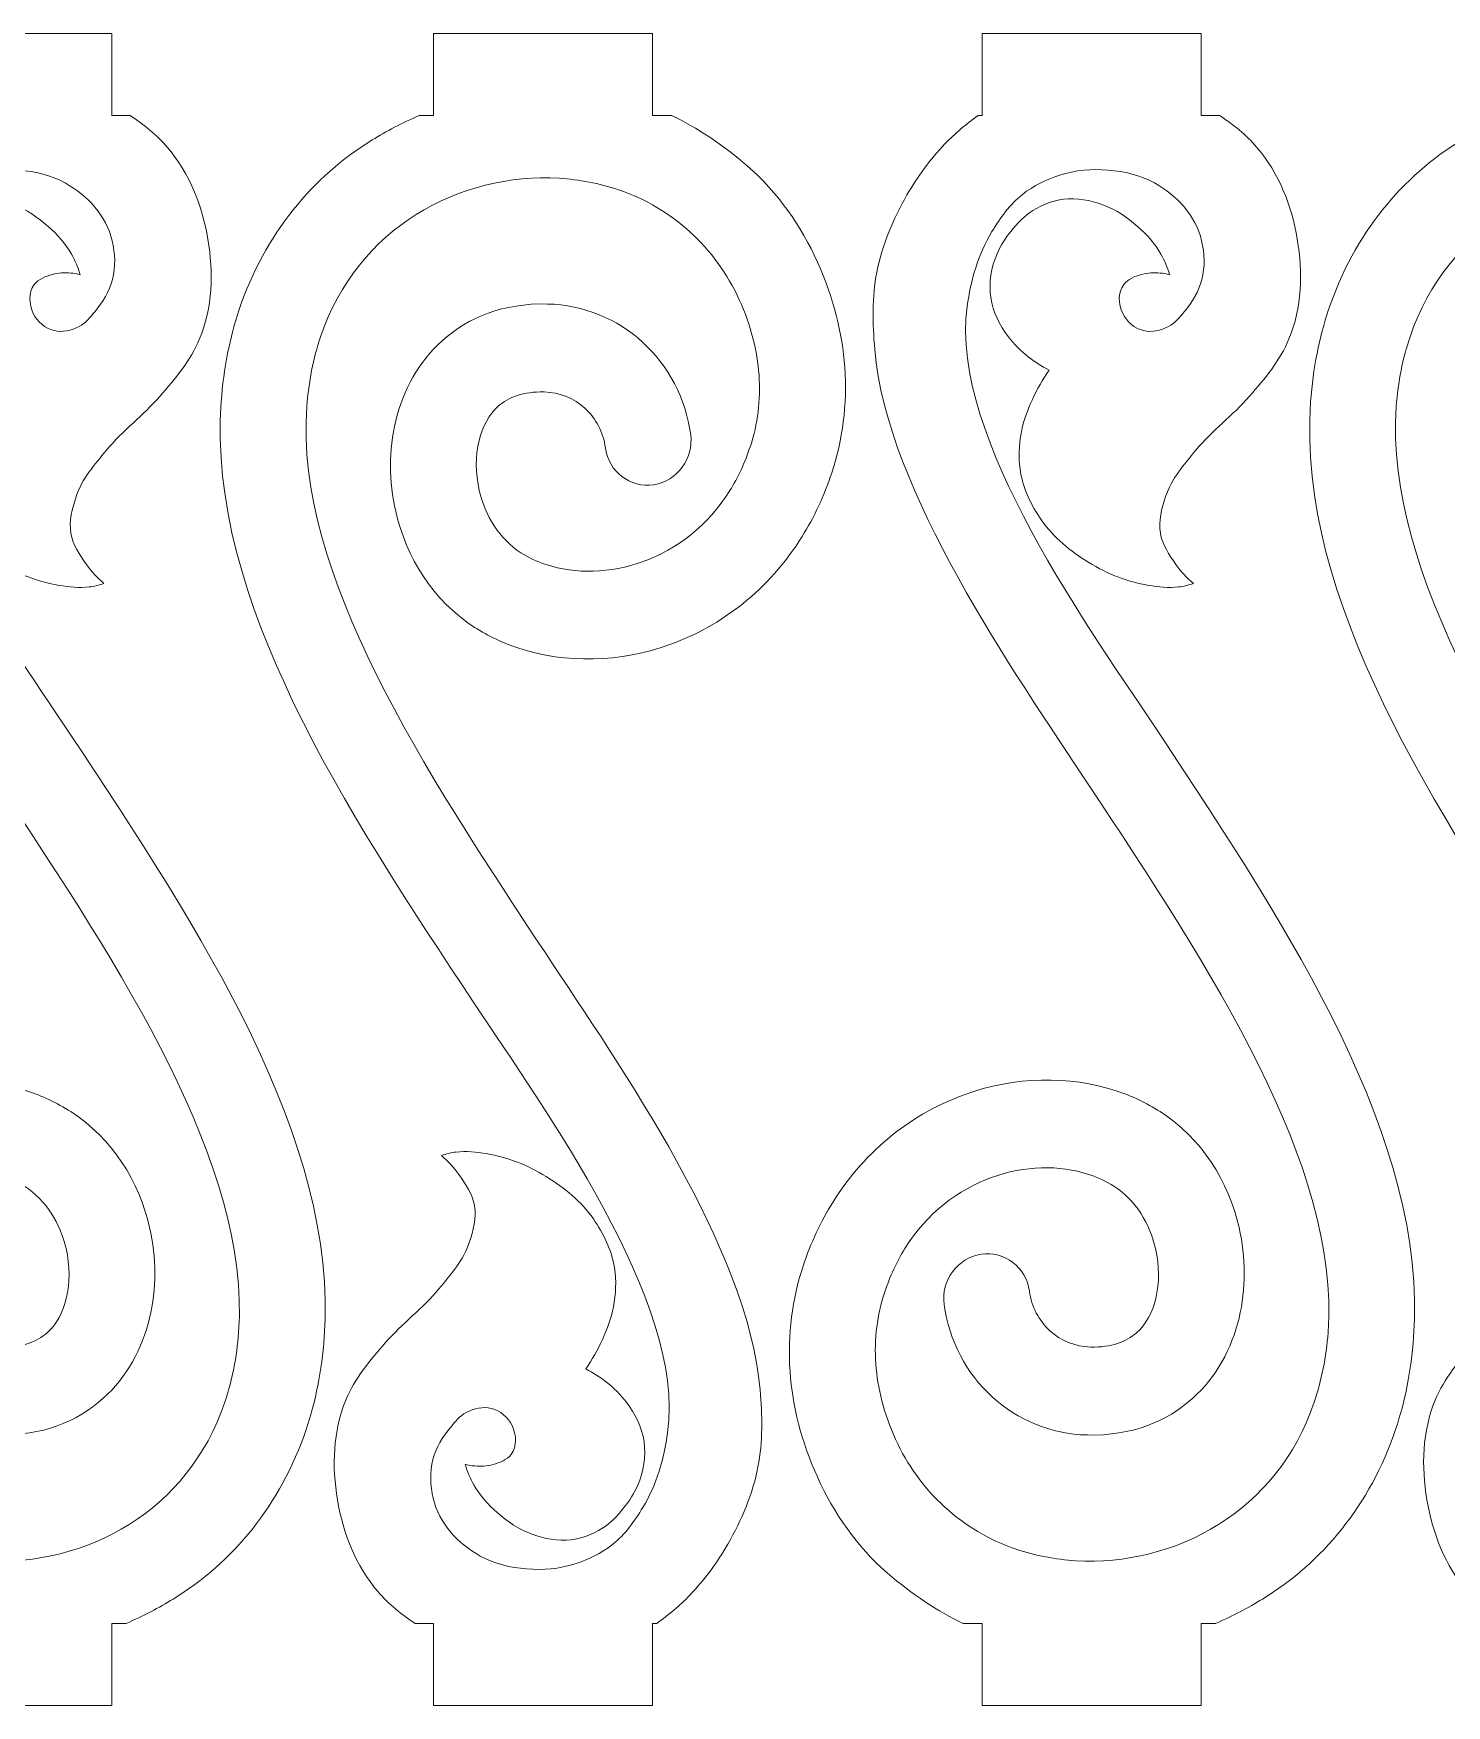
# Model space of a CAD drawing. Header units: millimetres. Extents: x -315 to 314, y -523 to 526.
# Drawn here: x -203.5 to -100.3, y -522.8 to -400.6 of the extents above; entities that cross this region are included whole.
import ezdxf

# ---------------------------------------------------------------- set-up
doc = ezdxf.new("R2010")
doc.units = ezdxf.units.MM
doc.header["$MEASUREMENT"] = 0
doc.layers.add('Camada 1', color=7, linetype='Continuous')

msp = doc.modelspace()

# ---------------------------------------------------------------- linework, layer by layer
at = {"layer": 'Camada 1', "color": 250, "lineweight": 20}
for points in [[(-197.8013, -522.8352), (-197.8013, -522.8352), (-213.8014, -522.8352), (-213.8014, -522.8352), (-213.8014, -522.8352), (-213.8014, -522.8352), (-213.8013, -516.8352), (-213.8013, -516.8352), (-213.8013, -516.8352), (-213.8013, -516.8352), (-215.1953, -516.8351), (-215.1953, -516.8351), (-215.1953, -516.8351), (-217.0512, -515.9486), (-218.9134, -514.7386), (-220.7502, -513.1399), (-220.7502, -513.1399), (-222.9626, -511.2143), (-224.6622, -508.7621), (-225.8556, -506.1259), (-225.8556, -506.1259), (-227.0371, -503.5162), (-227.6721, -500.9267), (-227.8486, -498.4338), (-227.8486, -498.4338), (-228.0423, -495.7131), (-227.6878, -493.1117), (-226.9018, -490.7253), (-226.9018, -490.7253), (-226.3377, -489.0133), (-225.6028, -487.4598), (-224.734, -486.0642), (-224.734, -486.0642), (-222.2843, -482.1288), (-218.821, -479.5292), (-215.1318, -478.1908), (-215.1318, -478.1908), (-211.4214, -476.845), (-207.4539, -476.774), (-204.0298, -477.901), (-204.0298, -477.901), (-202.895, -478.2742), (-201.8116, -478.7838), (-200.8068, -479.4272), (-200.8068, -479.4272), (-197.7508, -481.3828), (-195.8121, -484.5441), (-195.0416, -487.8954), (-195.0416, -487.8954), (-194.536, -490.095), (-194.5307, -492.3984), (-195.0409, -494.5096), (-195.0409, -494.5096), (-195.5875, -496.7707), (-196.7115, -498.8317), (-198.4319, -500.3769), (-198.4319, -500.3769), (-200.343, -502.0922), (-202.9054, -503.1334), (-206.1185, -503.0598), (-206.1185, -503.0598), (-208.8022, -502.9987), (-211.2269, -501.9539), (-213.0763, -500.2693), (-213.0763, -500.2693), (-214.9567, -498.5564), (-216.2396, -496.1842), (-216.5926, -493.5137), (-216.5926, -493.5137), (-216.8247, -491.7593), (-215.6177, -490.121), (-213.8973, -489.8549), (-213.8973, -489.8549), (-212.1767, -489.5889), (-210.5935, -490.7952), (-210.3613, -492.5498), (-210.3613, -492.5498), (-210.2103, -493.6946), (-209.6629, -494.7086), (-208.8617, -495.4386), (-208.8617, -495.4386), (-208.0721, -496.1578), (-207.0313, -496.6042), (-205.8746, -496.6307), (-205.8746, -496.6307), (-204.3837, -496.6646), (-203.2787, -496.2575), (-202.5273, -495.583), (-202.5273, -495.583), (-201.8365, -494.9628), (-201.3724, -494.0836), (-201.132, -493.0886), (-201.132, -493.0886), (-200.8557, -491.9443), (-200.8635, -490.6734), (-201.1474, -489.4397), (-201.1474, -489.4397), (-201.5689, -487.6054), (-202.5929, -485.8986), (-204.1845, -484.88), (-204.1845, -484.88), (-204.7428, -484.5227), (-205.3643, -484.2332), (-206.0316, -484.0135), (-206.0316, -484.0135), (-208.1779, -483.3071), (-210.7119, -483.3686), (-213.1254, -484.2443), (-213.1254, -484.2443), (-215.5594, -485.1277), (-217.8427, -486.8393), (-219.454, -489.4273), (-219.454, -489.4273), (-220.046, -490.3781), (-220.5537, -491.4582), (-220.9532, -492.6707), (-220.9532, -492.6707), (-221.4794, -494.2684), (-221.7156, -496.0228), (-221.5838, -497.8732), (-221.5838, -497.8732), (-221.4595, -499.6294), (-221.0016, -501.4765), (-220.1463, -503.3659), (-220.1463, -503.3659), (-219.2979, -505.2408), (-218.0641, -506.9416), (-216.5363, -508.3348), (-216.5363, -508.3348), (-215.0661, -509.6755), (-213.3008, -510.7392), (-211.3215, -511.4047), (-211.3215, -511.4047), (-209.9041, -511.8813), (-208.4426, -512.1615), (-206.9837, -512.2479), (-206.9837, -512.2479), (-203.3803, -512.4614), (-199.6743, -511.5636), (-196.5334, -509.5975), (-196.5334, -509.5975), (-193.4444, -507.6645), (-190.8989, -504.6705), (-189.549, -500.6555), (-189.549, -500.6555), (-189.0222, -499.0875), (-188.6739, -497.3859), (-188.5405, -495.5565), (-188.5405, -495.5565), (-187.6517, -483.3292), (-197.1556, -468.96), (-206.0207, -455.556), (-206.0207, -455.556), (-211.5086, -447.2589), (-220.7941, -434.0465), (-221.6622, -423.7081), (-221.6622, -423.7081), (-221.8218, -421.8177), (-221.8747, -419.9143), (-221.5076, -418.058), (-221.5076, -418.058), (-221.1149, -416.0691), (-220.3227, -414.1862), (-219.3098, -412.4285), (-219.3098, -412.4285), (-218.5316, -411.0813), (-217.6183, -409.8088), (-216.5324, -408.6922), (-216.5324, -408.6922), (-215.7895, -407.928), (-214.9802, -407.2349), (-214.1137, -406.6207), (-214.1137, -406.6207), (-214.1137, -406.6207), (-213.8014, -406.6208), (-213.8014, -406.6208), (-213.8014, -406.6208), (-213.8014, -406.6208), (-213.8014, -400.6207), (-213.8014, -400.6207), (-213.8014, -400.6207), (-213.8014, -400.6207), (-197.8014, -400.6207), (-197.8014, -400.6207), (-197.8014, -400.6207), (-197.8014, -400.6207), (-197.8014, -406.6207), (-197.8014, -406.6207), (-197.8014, -406.6207), (-197.8014, -406.6207), (-196.4715, -406.6208), (-196.4715, -406.6208), (-196.4715, -406.6208), (-195.4569, -407.2751), (-194.519, -408.0299), (-193.739, -408.9491), (-193.739, -408.9491), (-192.1286, -410.8408), (-191.1937, -413.2025), (-190.7848, -415.6585), (-190.7848, -415.6585), (-190.3741, -418.1197), (-190.4462, -420.6581), (-191.394, -422.9535), (-191.394, -422.9535), (-192.0441, -424.53), (-193.155, -425.8517), (-194.2801, -427.1397), (-194.2801, -427.1397), (-195.4964, -428.5364), (-197.0181, -429.6503), (-198.1984, -431.0828), (-198.1984, -431.0828), (-199.069, -432.1375), (-199.9924, -433.1849), (-200.4128, -434.4765), (-200.4128, -434.4765), (-200.6969, -435.3458), (-200.95, -436.2535), (-200.794, -437.152), (-200.794, -437.152), (-200.647, -437.9981), (-200.1538, -438.7314), (-199.6536, -439.439), (-199.6536, -439.439), (-199.2912, -439.9503), (-198.8648, -440.4138), (-198.3834, -440.8166), (-198.3834, -440.8166), (-198.7288, -440.9462), (-199.0913, -441.0322), (-199.4591, -441.0756), (-199.4591, -441.0756), (-200.1969, -441.158), (-200.938, -441.0743), (-201.6692, -440.959), (-201.6692, -440.959), (-203.2195, -440.7177), (-204.6874, -440.1034), (-206.0283, -439.2842), (-206.0283, -439.2842), (-207.3632, -438.4679), (-208.5951, -437.4715), (-209.4821, -436.19), (-209.4821, -436.19), (-210.2284, -435.1093), (-210.8102, -433.9205), (-211.0201, -432.6303), (-211.0201, -432.6303), (-211.1712, -431.6743), (-211.1287, -430.6982), (-210.9489, -429.7463), (-210.9489, -429.7463), (-210.7919, -428.9208), (-210.4857, -428.1372), (-210.143, -427.3727), (-210.143, -427.3727), (-209.8062, -426.6217), (-209.3981, -425.8986), (-208.9256, -425.2229), (-208.9256, -425.2229), (-209.4659, -424.9546), (-209.9772, -424.6303), (-210.4495, -424.2517), (-210.4495, -424.2517), (-210.9849, -423.8251), (-211.484, -423.3455), (-211.8943, -422.7978), (-211.8943, -422.7978), (-212.532, -421.9372), (-213.0323, -420.9727), (-213.1832, -419.9159), (-213.1832, -419.9159), (-213.3394, -418.8335), (-213.1526, -417.7283), (-212.7222, -416.7178), (-212.7222, -416.7178), (-212.4728, -416.1291), (-212.1157, -415.588), (-211.7155, -415.0853), (-211.7155, -415.0853), (-211.2516, -414.5021), (-210.7359, -413.955), (-210.1096, -413.5588), (-210.1096, -413.5588), (-209.4286, -413.1307), (-208.6657, -412.8435), (-207.8634, -412.7414), (-207.8634, -412.7414), (-206.8905, -412.6176), (-205.9155, -412.8156), (-204.9936, -413.1467), (-204.9936, -413.1467), (-204.0516, -413.4868), (-203.2145, -414.0572), (-202.4635, -414.7227), (-202.4635, -414.7227), (-201.7934, -415.3082), (-201.1918, -415.9769), (-200.7509, -416.747), (-200.7509, -416.747), (-200.4815, -417.2218), (-200.2683, -417.7241), (-200.1228, -418.2528), (-200.1228, -418.2528), (-200.3431, -418.1883), (-200.5707, -418.1489), (-200.8, -418.1325), (-200.8, -418.1325), (-201.2538, -418.0988), (-201.7142, -418.1057), (-202.1506, -418.2317), (-202.1506, -418.2317), (-202.6513, -418.3776), (-203.1601, -418.56), (-203.4678, -418.9707), (-203.4678, -418.9707), (-203.9186, -419.5708), (-203.8674, -420.3872), (-203.5406, -421.0795), (-203.5406, -421.0795), (-203.2471, -421.7016), (-202.6973, -422.1662), (-202.0267, -422.3393), (-202.0267, -422.3393), (-201.4073, -422.4982), (-200.7623, -422.3354), (-200.1937, -422.0347), (-200.1937, -422.0347), (-199.7211, -421.7887), (-199.3764, -421.3577), (-199.0306, -420.9436), (-199.0306, -420.9436), (-198.4531, -420.2545), (-197.9874, -419.4754), (-197.762, -418.6121), (-197.762, -418.6121), (-197.5187, -417.6799), (-197.5538, -416.7067), (-197.7765, -415.7673), (-197.7765, -415.7673), (-198.216, -413.9308), (-199.5605, -412.4766), (-201.2186, -411.5471), (-201.2186, -411.5471), (-202.2532, -410.9698), (-203.421, -410.7075), (-204.6039, -410.6067), (-204.6039, -410.6067), (-205.7984, -410.5054), (-207.0052, -410.6149), (-208.1479, -410.9726), (-208.1479, -410.9726), (-209.1307, -411.285), (-210.0637, -411.7506), (-210.8734, -412.3908), (-210.8734, -412.3908), (-211.7982, -413.1205), (-212.4865, -414.0988), (-213.1008, -415.1088), (-213.1008, -415.1088), (-214.1099, -416.7645), (-214.6363, -418.6546), (-214.9095, -420.5801), (-214.9095, -420.5801), (-216.2647, -430.0827), (-205.7672, -444.3853), (-200.7939, -451.9049), (-200.7939, -451.9049), (-191.3546, -466.1764), (-181.236, -481.4754), (-182.2868, -495.9256), (-182.2868, -495.9256), (-182.4646, -498.3759), (-182.9192, -500.6186), (-183.6026, -502.6512), (-183.6026, -502.6512), (-185.467, -508.1977), (-188.9914, -512.3853), (-193.3236, -515.0502), (-193.3236, -515.0502), (-194.3515, -515.6825), (-195.5039, -516.2938), (-196.7574, -516.8351), (-196.7574, -516.8351), (-196.7574, -516.8351), (-197.8013, -516.8351), (-197.8013, -516.8351), (-197.8013, -516.8351), (-197.8013, -516.8351), (-197.8013, -522.8352), (-197.8013, -522.8352)], [(-174.2995, -400.6207), (-174.2995, -400.6207), (-158.2994, -400.6207), (-158.2994, -400.6207), (-158.2994, -400.6207), (-158.2994, -400.6207), (-158.2995, -406.6207), (-158.2995, -406.6207), (-158.2995, -406.6207), (-158.2995, -406.6207), (-156.9055, -406.6208), (-156.9055, -406.6208), (-156.9055, -406.6208), (-155.0496, -407.5073), (-153.1874, -408.7173), (-151.3506, -410.316), (-151.3506, -410.316), (-149.1382, -412.2416), (-147.4386, -414.6938), (-146.2452, -417.33), (-146.2452, -417.33), (-145.0637, -419.9397), (-144.4287, -422.5292), (-144.2522, -425.0221), (-144.2522, -425.0221), (-144.0585, -427.7428), (-144.413, -430.3442), (-145.199, -432.7306), (-145.199, -432.7306), (-145.7631, -434.4426), (-146.498, -435.9961), (-147.3668, -437.3917), (-147.3668, -437.3917), (-149.8165, -441.3271), (-153.2798, -443.9267), (-156.969, -445.2651), (-156.969, -445.2651), (-160.6794, -446.6109), (-164.6469, -446.6819), (-168.071, -445.5549), (-168.071, -445.5549), (-169.2058, -445.1817), (-170.2892, -444.6721), (-171.294, -444.0287), (-171.294, -444.0287), (-174.35, -442.0731), (-176.2887, -438.9118), (-177.0592, -435.5605), (-177.0592, -435.5605), (-177.5648, -433.3609), (-177.5701, -431.0575), (-177.0599, -428.9463), (-177.0599, -428.9463), (-176.5133, -426.6852), (-175.3893, -424.6242), (-173.6689, -423.079), (-173.6689, -423.079), (-171.7578, -421.3637), (-169.1954, -420.3225), (-165.9823, -420.3961), (-165.9823, -420.3961), (-163.2986, -420.4572), (-160.8739, -421.502), (-159.0245, -423.1866), (-159.0245, -423.1866), (-157.1441, -424.8995), (-155.8612, -427.2717), (-155.5082, -429.9422), (-155.5082, -429.9422), (-155.2761, -431.6966), (-156.4831, -433.3349), (-158.2035, -433.601), (-158.2035, -433.601), (-159.9241, -433.867), (-161.5073, -432.6607), (-161.7395, -430.9061), (-161.7395, -430.9061), (-161.8905, -429.7613), (-162.4379, -428.7473), (-163.2391, -428.0173), (-163.2391, -428.0173), (-164.0287, -427.2981), (-165.0695, -426.8517), (-166.2262, -426.8252), (-166.2262, -426.8252), (-167.7171, -426.7913), (-168.8221, -427.1984), (-169.5735, -427.8729), (-169.5735, -427.8729), (-170.2643, -428.4931), (-170.7284, -429.3723), (-170.9688, -430.3673), (-170.9688, -430.3673), (-171.2451, -431.5116), (-171.2373, -432.7825), (-170.9534, -434.0162), (-170.9534, -434.0162), (-170.5319, -435.8505), (-169.5079, -437.5573), (-167.9163, -438.5759), (-167.9163, -438.5759), (-167.358, -438.9332), (-166.7365, -439.2227), (-166.0692, -439.4424), (-166.0692, -439.4424), (-163.9229, -440.1488), (-161.3889, -440.0873), (-158.9754, -439.2116), (-158.9754, -439.2116), (-156.5414, -438.3282), (-154.2581, -436.6166), (-152.6468, -434.0286), (-152.6468, -434.0286), (-152.0548, -433.0778), (-151.5471, -431.9977), (-151.1476, -430.7852), (-151.1476, -430.7852), (-150.6214, -429.1875), (-150.3852, -427.4331), (-150.517, -425.5827), (-150.517, -425.5827), (-150.6413, -423.8265), (-151.0992, -421.9794), (-151.9545, -420.09), (-151.9545, -420.09), (-152.8029, -418.2151), (-154.0367, -416.5143), (-155.5645, -415.1211), (-155.5645, -415.1211), (-157.0347, -413.7804), (-158.8, -412.7167), (-160.7793, -412.0512), (-160.7793, -412.0512), (-162.1967, -411.5746), (-163.6582, -411.2944), (-165.1171, -411.208), (-165.1171, -411.208), (-168.7205, -410.9945), (-172.4265, -411.8923), (-175.5674, -413.8584), (-175.5674, -413.8584), (-178.6564, -415.7914), (-181.2019, -418.7854), (-182.5518, -422.8004), (-182.5518, -422.8004), (-183.0786, -424.3684), (-183.4269, -426.07), (-183.5603, -427.8994), (-183.5603, -427.8994), (-184.4491, -440.1267), (-174.9452, -454.4959), (-166.0801, -467.8999), (-166.0801, -467.8999), (-160.5922, -476.197), (-151.3067, -489.4094), (-150.4386, -499.7478), (-150.4386, -499.7478), (-150.279, -501.6382), (-150.2261, -503.5416), (-150.5932, -505.3979), (-150.5932, -505.3979), (-150.9859, -507.3868), (-151.7781, -509.2697), (-152.791, -511.0274), (-152.791, -511.0274), (-153.5692, -512.3746), (-154.4825, -513.6471), (-155.5684, -514.7637), (-155.5684, -514.7637), (-156.3113, -515.5279), (-157.1206, -516.221), (-157.9871, -516.8352), (-157.9871, -516.8352), (-157.9871, -516.8352), (-158.2994, -516.8351), (-158.2994, -516.8351), (-158.2994, -516.8351), (-158.2994, -516.8351), (-158.2994, -522.8352), (-158.2994, -522.8352), (-158.2994, -522.8352), (-158.2994, -522.8352), (-174.2994, -522.8352), (-174.2994, -522.8352), (-174.2994, -522.8352), (-174.2994, -522.8352), (-174.2994, -516.8352), (-174.2994, -516.8352), (-174.2994, -516.8352), (-174.2994, -516.8352), (-175.6293, -516.8351), (-175.6293, -516.8351), (-175.6293, -516.8351), (-176.6439, -516.1808), (-177.5818, -515.426), (-178.3618, -514.5068), (-178.3618, -514.5068), (-179.9722, -512.6151), (-180.9071, -510.2534), (-181.316, -507.7974), (-181.316, -507.7974), (-181.7267, -505.3362), (-181.6546, -502.7978), (-180.7068, -500.5024), (-180.7068, -500.5024), (-180.0567, -498.9259), (-178.9458, -497.6042), (-177.8207, -496.3162), (-177.8207, -496.3162), (-176.6044, -494.9195), (-175.0827, -493.8056), (-173.9024, -492.3731), (-173.9024, -492.3731), (-173.0318, -491.3184), (-172.1084, -490.271), (-171.688, -488.9794), (-171.688, -488.9794), (-171.4039, -488.1101), (-171.1508, -487.2024), (-171.3068, -486.3039), (-171.3068, -486.3039), (-171.4538, -485.4578), (-171.947, -484.7245), (-172.4472, -484.0169), (-172.4472, -484.0169), (-172.8096, -483.5056), (-173.236, -483.0421), (-173.7174, -482.6393), (-173.7174, -482.6393), (-173.372, -482.5097), (-173.0095, -482.4237), (-172.6417, -482.3803), (-172.6417, -482.3803), (-171.9039, -482.2979), (-171.1628, -482.3816), (-170.4316, -482.4969), (-170.4316, -482.4969), (-168.8813, -482.7382), (-167.4134, -483.3525), (-166.0725, -484.1717), (-166.0725, -484.1717), (-164.7376, -484.988), (-163.5057, -485.9844), (-162.6187, -487.2659), (-162.6187, -487.2659), (-161.8724, -488.3466), (-161.2906, -489.5354), (-161.0807, -490.8256), (-161.0807, -490.8256), (-160.9296, -491.7816), (-160.9721, -492.7577), (-161.1519, -493.7096), (-161.1519, -493.7096), (-161.3089, -494.5351), (-161.6151, -495.3187), (-161.9578, -496.0832), (-161.9578, -496.0832), (-162.2946, -496.8342), (-162.7027, -497.5573), (-163.1752, -498.233), (-163.1752, -498.233), (-162.6349, -498.5013), (-162.1236, -498.8256), (-161.6513, -499.2042), (-161.6513, -499.2042), (-161.1159, -499.6308), (-160.6168, -500.1104), (-160.2065, -500.6581), (-160.2065, -500.6581), (-159.5688, -501.5187), (-159.0685, -502.4832), (-158.9176, -503.54), (-158.9176, -503.54), (-158.7614, -504.6224), (-158.9482, -505.7276), (-159.3786, -506.7381), (-159.3786, -506.7381), (-159.628, -507.3268), (-159.9851, -507.8679), (-160.3853, -508.3706), (-160.3853, -508.3706), (-160.8492, -508.9538), (-161.3649, -509.5009), (-161.9912, -509.8971), (-161.9912, -509.8971), (-162.6722, -510.3252), (-163.4351, -510.6124), (-164.2374, -510.7145), (-164.2374, -510.7145), (-165.2103, -510.8383), (-166.1853, -510.6403), (-167.1072, -510.3092), (-167.1072, -510.3092), (-168.0492, -509.9691), (-168.8863, -509.3987), (-169.6373, -508.7332), (-169.6373, -508.7332), (-170.3074, -508.1477), (-170.909, -507.479), (-171.3499, -506.7089), (-171.3499, -506.7089), (-171.6193, -506.2341), (-171.8325, -505.7318), (-171.978, -505.2031), (-171.978, -505.2031), (-171.7577, -505.2676), (-171.5301, -505.307), (-171.3008, -505.3234), (-171.3008, -505.3234), (-170.847, -505.3571), (-170.3866, -505.3502), (-169.9502, -505.2242), (-169.9502, -505.2242), (-169.4495, -505.0783), (-168.9407, -504.8959), (-168.633, -504.4852), (-168.633, -504.4852), (-168.1822, -503.8851), (-168.2334, -503.0687), (-168.5602, -502.3764), (-168.5602, -502.3764), (-168.8537, -501.7543), (-169.4035, -501.2897), (-170.0741, -501.1166), (-170.0741, -501.1166), (-170.6935, -500.9577), (-171.3385, -501.1205), (-171.9071, -501.4212), (-171.9071, -501.4212), (-172.3797, -501.6672), (-172.7244, -502.0982), (-173.0702, -502.5123), (-173.0702, -502.5123), (-173.6477, -503.2014), (-174.1134, -503.9805), (-174.3388, -504.8438), (-174.3388, -504.8438), (-174.5821, -505.776), (-174.547, -506.7492), (-174.3243, -507.6886), (-174.3243, -507.6886), (-173.8848, -509.5251), (-172.5403, -510.9793), (-170.8822, -511.9088), (-170.8822, -511.9088), (-169.8476, -512.4861), (-168.6798, -512.7484), (-167.4969, -512.8492), (-167.4969, -512.8492), (-166.3024, -512.9505), (-165.0956, -512.841), (-163.9529, -512.4833), (-163.9529, -512.4833), (-162.9701, -512.1709), (-162.0371, -511.7053), (-161.2274, -511.0651), (-161.2274, -511.0651), (-160.3026, -510.3354), (-159.6143, -509.3571), (-159, -508.3471), (-159, -508.3471), (-157.9909, -506.6914), (-157.4645, -504.8013), (-157.1913, -502.8758), (-157.1913, -502.8758), (-155.8361, -493.3732), (-166.3336, -479.0706), (-171.3069, -471.551), (-171.3069, -471.551), (-180.7462, -457.2795), (-190.8648, -441.9805), (-189.814, -427.5303), (-189.814, -427.5303), (-189.6362, -425.08), (-189.1816, -422.8373), (-188.4982, -420.8047), (-188.4982, -420.8047), (-186.6338, -415.2582), (-183.1094, -411.0706), (-178.7772, -408.4057), (-178.7772, -408.4057), (-177.7493, -407.7734), (-176.5969, -407.1621), (-175.3434, -406.6208), (-175.3434, -406.6208), (-175.3434, -406.6208), (-174.2995, -406.6208), (-174.2995, -406.6208), (-174.2995, -406.6208), (-174.2995, -406.6208), (-174.2995, -400.6207), (-174.2995, -400.6207)], [(-118.1997, -522.8352), (-118.1997, -522.8352), (-134.1998, -522.8352), (-134.1998, -522.8352), (-134.1998, -522.8352), (-134.1998, -522.8352), (-134.1997, -516.8352), (-134.1997, -516.8352), (-134.1997, -516.8352), (-134.1997, -516.8352), (-135.5937, -516.8351), (-135.5937, -516.8351), (-135.5937, -516.8351), (-137.4496, -515.9486), (-139.3118, -514.7386), (-141.1486, -513.1399), (-141.1486, -513.1399), (-143.361, -511.2143), (-145.0606, -508.7621), (-146.254, -506.1259), (-146.254, -506.1259), (-147.4355, -503.5162), (-148.0705, -500.9267), (-148.247, -498.4338), (-148.247, -498.4338), (-148.4407, -495.7131), (-148.0862, -493.1117), (-147.3002, -490.7253), (-147.3002, -490.7253), (-146.7361, -489.0133), (-146.0012, -487.4598), (-145.1324, -486.0642), (-145.1324, -486.0642), (-142.6827, -482.1288), (-139.2194, -479.5292), (-135.5302, -478.1908), (-135.5302, -478.1908), (-131.8198, -476.845), (-127.8523, -476.774), (-124.4282, -477.901), (-124.4282, -477.901), (-123.2934, -478.2742), (-122.21, -478.7838), (-121.2052, -479.4272), (-121.2052, -479.4272), (-118.1492, -481.3828), (-116.2105, -484.5441), (-115.44, -487.8954), (-115.44, -487.8954), (-114.9344, -490.095), (-114.9291, -492.3984), (-115.4393, -494.5096), (-115.4393, -494.5096), (-115.9859, -496.7707), (-117.1099, -498.8317), (-118.8303, -500.3769), (-118.8303, -500.3769), (-120.7414, -502.0922), (-123.3038, -503.1334), (-126.5169, -503.0598), (-126.5169, -503.0598), (-129.2006, -502.9987), (-131.6253, -501.9539), (-133.4747, -500.2693), (-133.4747, -500.2693), (-135.3551, -498.5564), (-136.638, -496.1842), (-136.991, -493.5137), (-136.991, -493.5137), (-137.2231, -491.7593), (-136.0161, -490.121), (-134.2957, -489.8549), (-134.2957, -489.8549), (-132.5751, -489.5889), (-130.9919, -490.7952), (-130.7597, -492.5498), (-130.7597, -492.5498), (-130.6087, -493.6946), (-130.0613, -494.7086), (-129.2601, -495.4386), (-129.2601, -495.4386), (-128.4705, -496.1578), (-127.4297, -496.6042), (-126.273, -496.6307), (-126.273, -496.6307), (-124.7821, -496.6646), (-123.6771, -496.2575), (-122.9257, -495.583), (-122.9257, -495.583), (-122.2349, -494.9628), (-121.7708, -494.0836), (-121.5304, -493.0886), (-121.5304, -493.0886), (-121.2541, -491.9443), (-121.2619, -490.6734), (-121.5458, -489.4397), (-121.5458, -489.4397), (-121.9673, -487.6054), (-122.9913, -485.8986), (-124.5829, -484.88), (-124.5829, -484.88), (-125.1412, -484.5227), (-125.7627, -484.2332), (-126.43, -484.0135), (-126.43, -484.0135), (-128.5763, -483.3071), (-131.1103, -483.3686), (-133.5238, -484.2443), (-133.5238, -484.2443), (-135.9578, -485.1277), (-138.2411, -486.8393), (-139.8524, -489.4273), (-139.8524, -489.4273), (-140.4444, -490.3781), (-140.9521, -491.4582), (-141.3516, -492.6707), (-141.3516, -492.6707), (-141.8778, -494.2684), (-142.114, -496.0228), (-141.9822, -497.8732), (-141.9822, -497.8732), (-141.8579, -499.6294), (-141.4, -501.4765), (-140.5447, -503.3659), (-140.5447, -503.3659), (-139.6963, -505.2408), (-138.4625, -506.9416), (-136.9347, -508.3348), (-136.9347, -508.3348), (-135.4645, -509.6755), (-133.6992, -510.7392), (-131.7199, -511.4047), (-131.7199, -511.4047), (-130.3025, -511.8813), (-128.841, -512.1615), (-127.3821, -512.2479), (-127.3821, -512.2479), (-123.7787, -512.4614), (-120.0727, -511.5636), (-116.9318, -509.5975), (-116.9318, -509.5975), (-113.8428, -507.6645), (-111.2973, -504.6705), (-109.9474, -500.6555), (-109.9474, -500.6555), (-109.4206, -499.0875), (-109.0723, -497.3859), (-108.9389, -495.5565), (-108.9389, -495.5565), (-108.0501, -483.3292), (-117.554, -468.96), (-126.4191, -455.556), (-126.4191, -455.556), (-131.907, -447.2589), (-141.1925, -434.0465), (-142.0606, -423.7081), (-142.0606, -423.7081), (-142.2202, -421.8177), (-142.2731, -419.9143), (-141.906, -418.058), (-141.906, -418.058), (-141.5133, -416.0691), (-140.7211, -414.1862), (-139.7082, -412.4285), (-139.7082, -412.4285), (-138.93, -411.0813), (-138.0167, -409.8088), (-136.9308, -408.6922), (-136.9308, -408.6922), (-136.1879, -407.928), (-135.3786, -407.2349), (-134.5121, -406.6207), (-134.5121, -406.6207), (-134.5121, -406.6207), (-134.1998, -406.6208), (-134.1998, -406.6208), (-134.1998, -406.6208), (-134.1998, -406.6208), (-134.1998, -400.6207), (-134.1998, -400.6207), (-134.1998, -400.6207), (-134.1998, -400.6207), (-118.1998, -400.6207), (-118.1998, -400.6207), (-118.1998, -400.6207), (-118.1998, -400.6207), (-118.1998, -406.6207), (-118.1998, -406.6207), (-118.1998, -406.6207), (-118.1998, -406.6207), (-116.8699, -406.6208), (-116.8699, -406.6208), (-116.8699, -406.6208), (-115.8553, -407.2751), (-114.9174, -408.0299), (-114.1374, -408.9491), (-114.1374, -408.9491), (-112.527, -410.8408), (-111.5921, -413.2025), (-111.1832, -415.6585), (-111.1832, -415.6585), (-110.7725, -418.1197), (-110.8446, -420.6581), (-111.7924, -422.9535), (-111.7924, -422.9535), (-112.4425, -424.53), (-113.5534, -425.8517), (-114.6785, -427.1397), (-114.6785, -427.1397), (-115.8948, -428.5364), (-117.4165, -429.6503), (-118.5968, -431.0828), (-118.5968, -431.0828), (-119.4674, -432.1375), (-120.3908, -433.1849), (-120.8112, -434.4765), (-120.8112, -434.4765), (-121.0953, -435.3458), (-121.3484, -436.2535), (-121.1924, -437.152), (-121.1924, -437.152), (-121.0454, -437.9981), (-120.5522, -438.7314), (-120.052, -439.439), (-120.052, -439.439), (-119.6896, -439.9503), (-119.2632, -440.4138), (-118.7818, -440.8166), (-118.7818, -440.8166), (-119.1272, -440.9462), (-119.4897, -441.0322), (-119.8575, -441.0756), (-119.8575, -441.0756), (-120.5953, -441.158), (-121.3364, -441.0743), (-122.0676, -440.959), (-122.0676, -440.959), (-123.6179, -440.7177), (-125.0858, -440.1034), (-126.4267, -439.2842), (-126.4267, -439.2842), (-127.7616, -438.4679), (-128.9935, -437.4715), (-129.8805, -436.19), (-129.8805, -436.19), (-130.6268, -435.1093), (-131.2086, -433.9205), (-131.4185, -432.6303), (-131.4185, -432.6303), (-131.5696, -431.6743), (-131.5271, -430.6982), (-131.3473, -429.7463), (-131.3473, -429.7463), (-131.1903, -428.9208), (-130.8841, -428.1372), (-130.5414, -427.3727), (-130.5414, -427.3727), (-130.2046, -426.6217), (-129.7965, -425.8986), (-129.324, -425.2229), (-129.324, -425.2229), (-129.8643, -424.9546), (-130.3756, -424.6303), (-130.8479, -424.2517), (-130.8479, -424.2517), (-131.3833, -423.8251), (-131.8824, -423.3455), (-132.2927, -422.7978), (-132.2927, -422.7978), (-132.9304, -421.9372), (-133.4307, -420.9727), (-133.5816, -419.9159), (-133.5816, -419.9159), (-133.7378, -418.8335), (-133.551, -417.7283), (-133.1206, -416.7178), (-133.1206, -416.7178), (-132.8712, -416.1291), (-132.5141, -415.588), (-132.1139, -415.0853), (-132.1139, -415.0853), (-131.65, -414.5021), (-131.1343, -413.955), (-130.508, -413.5588), (-130.508, -413.5588), (-129.827, -413.1307), (-129.0641, -412.8435), (-128.2618, -412.7414), (-128.2618, -412.7414), (-127.2889, -412.6176), (-126.3139, -412.8156), (-125.392, -413.1467), (-125.392, -413.1467), (-124.45, -413.4868), (-123.6129, -414.0572), (-122.8619, -414.7227), (-122.8619, -414.7227), (-122.1918, -415.3082), (-121.5902, -415.9769), (-121.1493, -416.747), (-121.1493, -416.747), (-120.8799, -417.2218), (-120.6667, -417.7241), (-120.5212, -418.2528), (-120.5212, -418.2528), (-120.7415, -418.1883), (-120.9691, -418.1489), (-121.1984, -418.1325), (-121.1984, -418.1325), (-121.6522, -418.0988), (-122.1126, -418.1057), (-122.549, -418.2317), (-122.549, -418.2317), (-123.0497, -418.3776), (-123.5585, -418.56), (-123.8662, -418.9707), (-123.8662, -418.9707), (-124.317, -419.5708), (-124.2658, -420.3872), (-123.939, -421.0795), (-123.939, -421.0795), (-123.6455, -421.7016), (-123.0957, -422.1662), (-122.4251, -422.3393), (-122.4251, -422.3393), (-121.8057, -422.4982), (-121.1607, -422.3354), (-120.5921, -422.0347), (-120.5921, -422.0347), (-120.1195, -421.7887), (-119.7748, -421.3577), (-119.429, -420.9436), (-119.429, -420.9436), (-118.8515, -420.2545), (-118.3858, -419.4754), (-118.1604, -418.6121), (-118.1604, -418.6121), (-117.9171, -417.6799), (-117.9522, -416.7067), (-118.1749, -415.7673), (-118.1749, -415.7673), (-118.6144, -413.9308), (-119.9589, -412.4766), (-121.617, -411.5471), (-121.617, -411.5471), (-122.6516, -410.9698), (-123.8194, -410.7075), (-125.0023, -410.6067), (-125.0023, -410.6067), (-126.1968, -410.5054), (-127.4036, -410.6149), (-128.5463, -410.9726), (-128.5463, -410.9726), (-129.5291, -411.285), (-130.4621, -411.7506), (-131.2718, -412.3908), (-131.2718, -412.3908), (-132.1966, -413.1205), (-132.8849, -414.0988), (-133.4992, -415.1088), (-133.4992, -415.1088), (-134.5083, -416.7645), (-135.0347, -418.6546), (-135.3079, -420.5801), (-135.3079, -420.5801), (-136.6631, -430.0827), (-126.1656, -444.3853), (-121.1923, -451.9049), (-121.1923, -451.9049), (-111.753, -466.1764), (-101.6344, -481.4754), (-102.6852, -495.9256), (-102.6852, -495.9256), (-102.863, -498.3759), (-103.3176, -500.6186), (-104.001, -502.6512), (-104.001, -502.6512), (-105.8654, -508.1977), (-109.3898, -512.3853), (-113.722, -515.0502), (-113.722, -515.0502), (-114.7499, -515.6825), (-115.9023, -516.2938), (-117.1558, -516.8351), (-117.1558, -516.8351), (-117.1558, -516.8351), (-118.1997, -516.8351), (-118.1997, -516.8351), (-118.1997, -516.8351), (-118.1997, -516.8351), (-118.1997, -522.8352), (-118.1997, -522.8352)], [(-94.6979, -400.6207), (-94.6979, -400.6207), (-78.6978, -400.6207), (-78.6978, -400.6207), (-78.6978, -400.6207), (-78.6978, -400.6207), (-78.6979, -406.6207), (-78.6979, -406.6207), (-78.6979, -406.6207), (-78.6979, -406.6207), (-77.3039, -406.6208), (-77.3039, -406.6208), (-77.3039, -406.6208), (-75.448, -407.5073), (-73.5858, -408.7173), (-71.749, -410.316), (-71.749, -410.316), (-69.5366, -412.2416), (-67.837, -414.6938), (-66.6436, -417.33), (-66.6436, -417.33), (-65.4621, -419.9397), (-64.8271, -422.5292), (-64.6506, -425.0221), (-64.6506, -425.0221), (-64.4569, -427.7428), (-64.8114, -430.3442), (-65.5974, -432.7306), (-65.5974, -432.7306), (-66.1615, -434.4426), (-66.8964, -435.9961), (-67.7652, -437.3917), (-67.7652, -437.3917), (-70.2149, -441.3271), (-73.6782, -443.9267), (-77.3674, -445.2651), (-77.3674, -445.2651), (-81.0778, -446.6109), (-85.0453, -446.6819), (-88.4694, -445.5549), (-88.4694, -445.5549), (-89.6042, -445.1817), (-90.6876, -444.6721), (-91.6924, -444.0287), (-91.6924, -444.0287), (-94.7484, -442.0731), (-96.6871, -438.9118), (-97.4576, -435.5605), (-97.4576, -435.5605), (-97.9632, -433.3609), (-97.9685, -431.0575), (-97.4583, -428.9463), (-97.4583, -428.9463), (-96.9117, -426.6852), (-95.7877, -424.6242), (-94.0673, -423.079), (-94.0673, -423.079), (-92.1562, -421.3637), (-89.5938, -420.3225), (-86.3807, -420.3961), (-86.3807, -420.3961), (-83.697, -420.4572), (-81.2723, -421.502), (-79.4229, -423.1866), (-79.4229, -423.1866), (-77.5425, -424.8995), (-76.2596, -427.2717), (-75.9066, -429.9422), (-75.9066, -429.9422), (-75.6745, -431.6966), (-76.8815, -433.3349), (-78.6019, -433.601), (-78.6019, -433.601), (-80.3225, -433.867), (-81.9057, -432.6607), (-82.1379, -430.9061), (-82.1379, -430.9061), (-82.2889, -429.7613), (-82.8363, -428.7473), (-83.6375, -428.0173), (-83.6375, -428.0173), (-84.4271, -427.2981), (-85.4679, -426.8517), (-86.6246, -426.8252), (-86.6246, -426.8252), (-88.1155, -426.7913), (-89.2205, -427.1984), (-89.9719, -427.8729), (-89.9719, -427.8729), (-90.6627, -428.4931), (-91.1268, -429.3723), (-91.3672, -430.3673), (-91.3672, -430.3673), (-91.6435, -431.5116), (-91.6357, -432.7825), (-91.3518, -434.0162), (-91.3518, -434.0162), (-90.9303, -435.8505), (-89.9063, -437.5573), (-88.3147, -438.5759), (-88.3147, -438.5759), (-87.7564, -438.9332), (-87.1349, -439.2227), (-86.4676, -439.4424), (-86.4676, -439.4424), (-84.3213, -440.1488), (-81.7873, -440.0873), (-79.3738, -439.2116), (-79.3738, -439.2116), (-76.9398, -438.3282), (-74.6565, -436.6166), (-73.0452, -434.0286), (-73.0452, -434.0286), (-72.4532, -433.0778), (-71.9455, -431.9977), (-71.546, -430.7852), (-71.546, -430.7852), (-71.0198, -429.1875), (-70.7836, -427.4331), (-70.9154, -425.5827), (-70.9154, -425.5827), (-71.0397, -423.8265), (-71.4976, -421.9794), (-72.3529, -420.09), (-72.3529, -420.09), (-73.2013, -418.2151), (-74.4351, -416.5143), (-75.9629, -415.1211), (-75.9629, -415.1211), (-77.4331, -413.7804), (-79.1984, -412.7167), (-81.1777, -412.0512), (-81.1777, -412.0512), (-82.5951, -411.5746), (-84.0566, -411.2944), (-85.5155, -411.208), (-85.5155, -411.208), (-89.1189, -410.9945), (-92.8249, -411.8923), (-95.9658, -413.8584), (-95.9658, -413.8584), (-99.0548, -415.7914), (-101.6003, -418.7854), (-102.9502, -422.8004), (-102.9502, -422.8004), (-103.477, -424.3684), (-103.8253, -426.07), (-103.9587, -427.8994), (-103.9587, -427.8994), (-104.8475, -440.1267), (-95.3436, -454.4959), (-86.4785, -467.8999), (-86.4785, -467.8999), (-80.9906, -476.197), (-71.7051, -489.4094), (-70.837, -499.7478), (-70.837, -499.7478), (-70.6774, -501.6382), (-70.6245, -503.5416), (-70.9916, -505.3979), (-70.9916, -505.3979), (-71.3843, -507.3868), (-72.1765, -509.2697), (-73.1894, -511.0274), (-73.1894, -511.0274), (-73.9676, -512.3746), (-74.8809, -513.6471), (-75.9668, -514.7637), (-75.9668, -514.7637), (-76.7097, -515.5279), (-77.519, -516.221), (-78.3855, -516.8352), (-78.3855, -516.8352), (-78.3855, -516.8352), (-78.6978, -516.8351), (-78.6978, -516.8351), (-78.6978, -516.8351), (-78.6978, -516.8351), (-78.6978, -522.8352), (-78.6978, -522.8352), (-78.6978, -522.8352), (-78.6978, -522.8352), (-94.6978, -522.8352), (-94.6978, -522.8352), (-94.6978, -522.8352), (-94.6978, -522.8352), (-94.6978, -516.8352), (-94.6978, -516.8352), (-94.6978, -516.8352), (-94.6978, -516.8352), (-96.0277, -516.8351), (-96.0277, -516.8351), (-96.0277, -516.8351), (-97.0423, -516.1808), (-97.9802, -515.426), (-98.7602, -514.5068), (-98.7602, -514.5068), (-100.3706, -512.6151), (-101.3055, -510.2534), (-101.7144, -507.7974), (-101.7144, -507.7974), (-102.1251, -505.3362), (-102.053, -502.7978), (-101.1052, -500.5024), (-101.1052, -500.5024), (-100.4551, -498.9259), (-99.3442, -497.6042), (-98.2191, -496.3162), (-98.2191, -496.3162), (-97.0028, -494.9195), (-95.4811, -493.8056), (-94.3008, -492.3731), (-94.3008, -492.3731), (-93.4302, -491.3184), (-92.5068, -490.271), (-92.0864, -488.9794), (-92.0864, -488.9794), (-91.8023, -488.1101), (-91.5492, -487.2024), (-91.7052, -486.3039), (-91.7052, -486.3039), (-91.8522, -485.4578), (-92.3454, -484.7245), (-92.8456, -484.0169), (-92.8456, -484.0169), (-93.208, -483.5056), (-93.6344, -483.0421), (-94.1158, -482.6393), (-94.1158, -482.6393), (-93.7704, -482.5097), (-93.4079, -482.4237), (-93.0401, -482.3803), (-93.0401, -482.3803), (-92.3023, -482.2979), (-91.5612, -482.3816), (-90.83, -482.4969), (-90.83, -482.4969), (-89.2797, -482.7382), (-87.8118, -483.3525), (-86.4709, -484.1717), (-86.4709, -484.1717), (-85.136, -484.988), (-83.9041, -485.9844), (-83.0171, -487.2659), (-83.0171, -487.2659), (-82.2708, -488.3466), (-81.689, -489.5354), (-81.4791, -490.8256), (-81.4791, -490.8256), (-81.328, -491.7816), (-81.3705, -492.7577), (-81.5503, -493.7096), (-81.5503, -493.7096), (-81.7073, -494.5351), (-82.0135, -495.3187), (-82.3562, -496.0832), (-82.3562, -496.0832), (-82.693, -496.8342), (-83.1011, -497.5573), (-83.5736, -498.233), (-83.5736, -498.233), (-83.0333, -498.5013), (-82.522, -498.8256), (-82.0497, -499.2042), (-82.0497, -499.2042), (-81.5143, -499.6308), (-81.0152, -500.1104), (-80.6049, -500.6581), (-80.6049, -500.6581), (-79.9672, -501.5187), (-79.4669, -502.4832), (-79.316, -503.54), (-79.316, -503.54), (-79.1598, -504.6224), (-79.3466, -505.7276), (-79.777, -506.7381), (-79.777, -506.7381), (-80.0264, -507.3268), (-80.3835, -507.8679), (-80.7837, -508.3706), (-80.7837, -508.3706), (-81.2476, -508.9538), (-81.7633, -509.5009), (-82.3896, -509.8971), (-82.3896, -509.8971), (-83.0706, -510.3252), (-83.8335, -510.6124), (-84.6358, -510.7145), (-84.6358, -510.7145), (-85.6087, -510.8383), (-86.5837, -510.6403), (-87.5056, -510.3092), (-87.5056, -510.3092), (-88.4476, -509.9691), (-89.2847, -509.3987), (-90.0357, -508.7332), (-90.0357, -508.7332), (-90.7058, -508.1477), (-91.3074, -507.479), (-91.7483, -506.7089), (-91.7483, -506.7089), (-92.0177, -506.2341), (-92.2309, -505.7318), (-92.3764, -505.2031), (-92.3764, -505.2031), (-92.1561, -505.2676), (-91.9285, -505.307), (-91.6992, -505.3234), (-91.6992, -505.3234), (-91.2454, -505.3571), (-90.785, -505.3502), (-90.3486, -505.2242), (-90.3486, -505.2242), (-89.8479, -505.0783), (-89.3391, -504.8959), (-89.0314, -504.4852), (-89.0314, -504.4852), (-88.5806, -503.8851), (-88.6318, -503.0687), (-88.9586, -502.3764), (-88.9586, -502.3764), (-89.2521, -501.7543), (-89.8019, -501.2897), (-90.4725, -501.1166), (-90.4725, -501.1166), (-91.0919, -500.9577), (-91.7369, -501.1205), (-92.3055, -501.4212), (-92.3055, -501.4212), (-92.7781, -501.6672), (-93.1228, -502.0982), (-93.4686, -502.5123), (-93.4686, -502.5123), (-94.0461, -503.2014), (-94.5118, -503.9805), (-94.7372, -504.8438), (-94.7372, -504.8438), (-94.9805, -505.776), (-94.9454, -506.7492), (-94.7227, -507.6886), (-94.7227, -507.6886), (-94.2832, -509.5251), (-92.9387, -510.9793), (-91.2806, -511.9088), (-91.2806, -511.9088), (-90.246, -512.4861), (-89.0782, -512.7484), (-87.8953, -512.8492), (-87.8953, -512.8492), (-86.7008, -512.9505), (-85.494, -512.841), (-84.3513, -512.4833), (-84.3513, -512.4833), (-83.3685, -512.1709), (-82.4355, -511.7053), (-81.6258, -511.0651), (-81.6258, -511.0651), (-80.701, -510.3354), (-80.0127, -509.3571), (-79.3984, -508.3471), (-79.3984, -508.3471), (-78.3893, -506.6914), (-77.8629, -504.8013), (-77.5897, -502.8758), (-77.5897, -502.8758), (-76.2345, -493.3732), (-86.732, -479.0706), (-91.7053, -471.551), (-91.7053, -471.551), (-101.1446, -457.2795), (-111.2632, -441.9805), (-110.2124, -427.5303), (-110.2124, -427.5303), (-110.0346, -425.08), (-109.58, -422.8373), (-108.8966, -420.8047), (-108.8966, -420.8047), (-107.0322, -415.2582), (-103.5078, -411.0706), (-99.1756, -408.4057), (-99.1756, -408.4057), (-98.1477, -407.7734), (-96.9953, -407.1621), (-95.7418, -406.6208), (-95.7418, -406.6208), (-95.7418, -406.6208), (-94.6979, -406.6208), (-94.6979, -406.6208), (-94.6979, -406.6208), (-94.6979, -406.6208), (-94.6979, -400.6207), (-94.6979, -400.6207)]]:
    msp.add_open_spline(points, degree=3, knots=[0, 0, 0, 0, 0.01010101, 0.01010101, 0.01010101, 0.01010101, 0.02020202, 0.02020202, 0.02020202, 0.02020202, 0.03030303, 0.03030303, 0.03030303, 0.03030303, 0.04040404, 0.04040404, 0.04040404, 0.04040404, 0.05050505, 0.05050505, 0.05050505, 0.05050505, 0.06060606, 0.06060606, 0.06060606, 0.06060606, 0.07070707, 0.07070707, 0.07070707, 0.07070707, 0.08080808, 0.08080808, 0.08080808, 0.08080808, 0.09090909, 0.09090909, 0.09090909, 0.09090909, 0.1010101, 0.1010101, 0.1010101, 0.1010101, 0.11111111, 0.11111111, 0.11111111, 0.11111111, 0.12121212, 0.12121212, 0.12121212, 0.12121212, 0.13131313, 0.13131313, 0.13131313, 0.13131313, 0.14141414, 0.14141414, 0.14141414, 0.14141414, 0.15151515, 0.15151515, 0.15151515, 0.15151515, 0.16161616, 0.16161616, 0.16161616, 0.16161616, 0.17171717, 0.17171717, 0.17171717, 0.17171717, 0.18181818, 0.18181818, 0.18181818, 0.18181818, 0.19191919, 0.19191919, 0.19191919, 0.19191919, 0.2020202, 0.2020202, 0.2020202, 0.2020202, 0.21212121, 0.21212121, 0.21212121, 0.21212121, 0.22222222, 0.22222222, 0.22222222, 0.22222222, 0.23232323, 0.23232323, 0.23232323, 0.23232323, 0.24242424, 0.24242424, 0.24242424, 0.24242424, 0.25252525, 0.25252525, 0.25252525, 0.25252525, 0.26262626, 0.26262626, 0.26262626, 0.26262626, 0.27272727, 0.27272727, 0.27272727, 0.27272727, 0.28282828, 0.28282828, 0.28282828, 0.28282828, 0.29292929, 0.29292929, 0.29292929, 0.29292929, 0.3030303, 0.3030303, 0.3030303, 0.3030303, 0.31313131, 0.31313131, 0.31313131, 0.31313131, 0.32323232, 0.32323232, 0.32323232, 0.32323232, 0.33333333, 0.33333333, 0.33333333, 0.33333333, 0.34343434, 0.34343434, 0.34343434, 0.34343434, 0.35353535, 0.35353535, 0.35353535, 0.35353535, 0.36363636, 0.36363636, 0.36363636, 0.36363636, 0.37373737, 0.37373737, 0.37373737, 0.37373737, 0.38383838, 0.38383838, 0.38383838, 0.38383838, 0.39393939, 0.39393939, 0.39393939, 0.39393939, 0.4040404, 0.4040404, 0.4040404, 0.4040404, 0.41414141, 0.41414141, 0.41414141, 0.41414141, 0.42424242, 0.42424242, 0.42424242, 0.42424242, 0.43434343, 0.43434343, 0.43434343, 0.43434343, 0.44444444, 0.44444444, 0.44444444, 0.44444444, 0.45454545, 0.45454545, 0.45454545, 0.45454545, 0.46464646, 0.46464646, 0.46464646, 0.46464646, 0.47474747, 0.47474747, 0.47474747, 0.47474747, 0.48484848, 0.48484848, 0.48484848, 0.48484848, 0.49494949, 0.49494949, 0.49494949, 0.49494949, 0.50505051, 0.50505051, 0.50505051, 0.50505051, 0.51515152, 0.51515152, 0.51515152, 0.51515152, 0.52525253, 0.52525253, 0.52525253, 0.52525253, 0.53535354, 0.53535354, 0.53535354, 0.53535354, 0.54545455, 0.54545455, 0.54545455, 0.54545455, 0.55555556, 0.55555556, 0.55555556, 0.55555556, 0.56565657, 0.56565657, 0.56565657, 0.56565657, 0.57575758, 0.57575758, 0.57575758, 0.57575758, 0.58585859, 0.58585859, 0.58585859, 0.58585859, 0.5959596, 0.5959596, 0.5959596, 0.5959596, 0.60606061, 0.60606061, 0.60606061, 0.60606061, 0.61616162, 0.61616162, 0.61616162, 0.61616162, 0.62626263, 0.62626263, 0.62626263, 0.62626263, 0.63636364, 0.63636364, 0.63636364, 0.63636364, 0.64646465, 0.64646465, 0.64646465, 0.64646465, 0.65656566, 0.65656566, 0.65656566, 0.65656566, 0.66666667, 0.66666667, 0.66666667, 0.66666667, 0.67676768, 0.67676768, 0.67676768, 0.67676768, 0.68686869, 0.68686869, 0.68686869, 0.68686869, 0.6969697, 0.6969697, 0.6969697, 0.6969697, 0.70707071, 0.70707071, 0.70707071, 0.70707071, 0.71717172, 0.71717172, 0.71717172, 0.71717172, 0.72727273, 0.72727273, 0.72727273, 0.72727273, 0.73737374, 0.73737374, 0.73737374, 0.73737374, 0.74747475, 0.74747475, 0.74747475, 0.74747475, 0.75757576, 0.75757576, 0.75757576, 0.75757576, 0.76767677, 0.76767677, 0.76767677, 0.76767677, 0.77777778, 0.77777778, 0.77777778, 0.77777778, 0.78787879, 0.78787879, 0.78787879, 0.78787879, 0.7979798, 0.7979798, 0.7979798, 0.7979798, 0.80808081, 0.80808081, 0.80808081, 0.80808081, 0.81818182, 0.81818182, 0.81818182, 0.81818182, 0.82828283, 0.82828283, 0.82828283, 0.82828283, 0.83838384, 0.83838384, 0.83838384, 0.83838384, 0.84848485, 0.84848485, 0.84848485, 0.84848485, 0.85858586, 0.85858586, 0.85858586, 0.85858586, 0.86868687, 0.86868687, 0.86868687, 0.86868687, 0.87878788, 0.87878788, 0.87878788, 0.87878788, 0.88888889, 0.88888889, 0.88888889, 0.88888889, 0.8989899, 0.8989899, 0.8989899, 0.8989899, 0.90909091, 0.90909091, 0.90909091, 0.90909091, 0.91919192, 0.91919192, 0.91919192, 0.91919192, 0.92929293, 0.92929293, 0.92929293, 0.92929293, 0.93939394, 0.93939394, 0.93939394, 0.93939394, 0.94949495, 0.94949495, 0.94949495, 0.94949495, 0.95959596, 0.95959596, 0.95959596, 0.95959596, 0.96969697, 0.96969697, 0.96969697, 0.96969697, 0.97979798, 0.97979798, 0.97979798, 0.97979798, 1, 1, 1, 1], dxfattribs=at)

doc.saveas('drawing.dxf')
